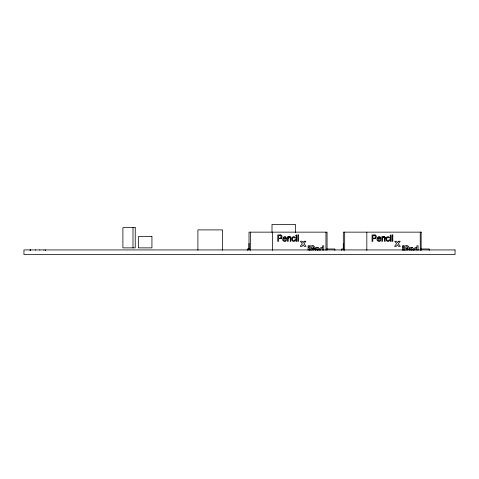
<?xml version="1.0" encoding="UTF-8"?>
<svg xmlns="http://www.w3.org/2000/svg" width="479" height="479" viewBox="0 0 479 479"><rect width="100%" height="100%" fill="white"/><g stroke="black" fill="none" stroke-linecap="round" stroke-linejoin="round"><path stroke-width="0.72" d="M249.032 243.374L249.032 250.11L249.014 232.147L327.061 232.147L327.073 250.11M343.335 243.374L343.335 250.11L343.317 232.147L421.364 232.147M286.622 239.129C286.143 239.153 282.203 238.644 283.891 240.446C284.227 240.793 284.777 240.889 285.221 240.703C286.418 239.039 287.029 240.967 285.179 241.422C279.203 241.422 285.514 232.255 286.622 239.027M380.925 239.129C380.446 239.153 376.506 238.644 378.194 240.446C378.53 240.793 379.081 240.889 379.524 240.703C380.721 239.039 381.332 240.967 379.482 241.422C373.506 241.422 379.817 232.255 380.925 239.027M322.553 250.295C323.151 248.158 320.008 248.068 320.601 250.266M416.856 250.295C417.454 248.158 414.311 248.068 414.904 250.266M288.418 237.788L288.28 238.105A3.006 3.006 0 0 0 288.208 238.853L288.202 241.38L287.502 241.38L287.502 236.704L288.13 236.704L288.13 237.368L289.238 236.638L290.567 237.117L290.867 241.38L290.166 241.38C290.352 240.207 290.729 236.207 288.526 237.65M382.721 237.788L382.583 238.105A3.006 3.006 0 0 0 382.511 238.853L382.505 241.38L381.805 241.38L381.805 236.704L382.434 236.704L382.434 237.368L383.541 236.638L384.871 237.117L385.17 241.38L384.469 241.38C384.655 240.207 385.032 236.207 382.829 237.65M315.218 250.272L316.619 249.643M409.521 250.272L410.922 249.643M281.167 238.512L281.257 238.464A1.233 1.233 0 0 0 281.61 238.171A1.281 1.281 0 0 1 281.167 238.512L278.527 238.734L278.527 241.38L277.754 241.38L277.754 234.955L279.886 234.955A5.059 5.059 0 0 1 280.748 235.003M375.47 238.512L375.56 238.464A1.233 1.233 0 0 0 375.913 238.171A1.281 1.281 0 0 1 375.47 238.512L372.83 238.734L372.83 241.38L372.057 241.38L372.057 234.955L374.189 234.955A5.059 5.059 0 0 1 375.051 235.003M317.32 250.283L317.367 250.272A3.862 3.862 0 0 0 317.649 250.182L317.649 250.278M411.623 250.283L411.671 250.272A3.862 3.862 0 0 0 411.952 250.182L411.952 250.278M279.958 235.692L278.527 235.692L278.527 237.991C280.838 239.584 282.466 235.524 280.017 235.692A3.239 3.239 0 0 1 280.688 235.74L280.682 235.764M374.261 235.692L372.83 235.692L372.83 237.991C375.141 239.584 376.769 235.524 374.321 235.692A3.239 3.239 0 0 1 374.991 235.74L374.985 235.764M283.466 238.578L285.921 238.578A1.653 1.653 0 0 0 285.664 237.716M377.769 238.578L380.224 238.578A1.653 1.653 0 0 0 379.967 237.716M249.553 248.984L247.308 248.984L247.308 250.391M326.642 248.984L334.875 248.984L334.875 250.391M343.856 248.984L341.611 248.984L341.611 250.391M420.945 248.984L429.178 248.984L429.178 250.391M406.779 245.817L404.504 245.811L404.504 250.415M312.476 245.817L310.2 245.811L310.2 250.415M409.371 248.972C410.006 249.631 411.724 247.493 411.952 249.218M315.068 248.972C315.703 249.631 317.421 247.493 317.649 249.218M413.706 250.206L414.167 248.248L415.664 247.517A1.694 1.694 0 0 1 416.85 248.2L416.862 245.811L418.053 245.811L418.053 250.415M319.403 250.206L319.864 248.248L321.361 247.517A1.694 1.694 0 0 1 322.547 248.2L322.559 245.811L323.75 245.811L323.75 250.415M421.149 232.147L421.149 250.391M420.263 232.147L420.263 250.391M413.143 250.242L413.143 249.397A3.964 3.964 0 0 0 413.048 248.326A1.198 1.198 0 0 0 412.491 247.757M405.773 249.972L405.773 250.289M403.581 250.421L403.581 247.643L402.384 247.643L402.384 250.421M366.824 232.147L366.824 250.391M344.67 232.147L344.67 250.391M325.959 232.147L325.959 250.391M318.84 250.242L318.84 249.397A3.964 3.964 0 0 0 318.745 248.326A1.198 1.198 0 0 0 318.188 247.757M311.47 249.972L311.47 250.289M309.278 250.421L309.278 247.643L308.081 247.643L308.081 250.421M295.471 232.465L295.471 224.4L272.006 224.4L272.006 232.465M272.521 232.147L272.521 250.391M250.367 232.147L250.367 250.391M222.609 250.242L222.609 229.902L197.911 229.902L197.911 250.242M132.994 227.657L133 247.865M43.984 249.93L43.984 250.236M39.847 249.93L39.847 250.236M35.578 249.93L35.578 250.236M30.65 249.93L30.65 250.236M30.512 249.93L30.512 250.236M30.47 249.93L30.47 250.236M30.243 249.93L30.243 250.236M30.021 249.93L30.021 250.236M280.383 238.71A4.233 4.233 0 0 1 279.964 238.734M280.784 234.896A1.892 1.892 0 0 1 281.484 238.039M283.496 238.572A1.281 1.281 0 0 1 285.759 237.692M288.262 238.841A1.994 1.994 0 0 1 288.46 237.614M290.825 237.716A3.539 3.539 0 0 1 290.855 238.213M288.142 237.374A1.479 1.479 0 0 1 290.891 237.698M313.565 249.888A7.227 7.227 0 0 1 312.278 249.954M313.595 246.026A1.988 1.988 0 0 1 313.529 249.769M312.476 245.835A7.628 7.628 0 0 1 313.643 245.883M313.176 248.763A3.569 3.569 0 0 1 312.152 248.817M314.907 248.924A2.09 2.09 0 0 1 316.99 247.398M317.655 249.361A6.425 6.425 0 0 1 316.619 249.625M316.984 247.553A2.874 2.874 0 0 1 318.212 247.703M374.686 238.71A4.233 4.233 0 0 1 374.267 238.734M375.087 234.896A1.892 1.892 0 0 1 375.787 238.039M377.799 238.572A1.281 1.281 0 0 1 380.063 237.692M382.565 238.841A1.994 1.994 0 0 1 382.763 237.614M385.128 237.716A3.539 3.539 0 0 1 385.158 238.213M382.446 237.374A1.479 1.479 0 0 1 385.194 237.698M407.869 249.888A7.227 7.227 0 0 1 406.581 249.954M407.898 246.026A1.988 1.988 0 0 1 407.833 249.769M406.779 245.835A7.628 7.628 0 0 1 407.946 245.883M407.479 248.763A3.569 3.569 0 0 1 406.455 248.817M409.21 248.924A2.09 2.09 0 0 1 411.293 247.398M411.958 249.361A6.425 6.425 0 0 1 410.922 249.625M411.287 247.553A2.874 2.874 0 0 1 412.515 247.703M291.741 238.967C291.088 241.506 295.226 242.482 295.423 239.781C294.501 239.272 294.417 241.452 293.16 240.692C292.268 240.159 292.352 238.889 292.603 238.021C293.34 235.836 295.794 239.566 295.004 237.285C293.831 235.716 291.4 237.183 291.741 238.967M386.044 238.967C385.391 241.506 389.529 242.482 389.726 239.781C388.804 239.272 388.72 241.452 387.463 240.692C386.571 240.159 386.655 238.889 386.906 238.021C387.643 235.836 390.098 239.566 389.307 237.285C388.134 235.716 385.703 237.183 386.044 238.967M295.836 235.357C296.836 237.41 297.142 233.512 295.836 235.357M313.667 247.888L313.104 248.757A4.227 4.227 0 0 1 312.152 248.829L311.47 248.846L311.47 246.936L313.146 247.038L313.667 247.888M390.14 235.357C391.139 237.41 391.445 233.512 390.14 235.357M407.97 247.888L407.407 248.757A4.227 4.227 0 0 1 406.455 248.829L405.773 248.846L405.773 246.936L407.449 247.038L407.97 247.888M304.117 241.254L303.153 242.661L302.129 241.254L300.399 241.254L302.267 243.673L300.207 246.362L302.015 246.362L303.153 244.781L304.297 246.362L306.027 246.362L304.015 243.733L305.931 241.254L304.117 241.254M398.42 241.254L397.456 242.661L396.432 241.254L394.702 241.254L396.57 243.673L394.51 246.362L396.319 246.362L397.456 244.781L398.6 246.362L400.33 246.362L398.318 243.733L400.234 241.254L398.42 241.254M135.246 227.657L122.905 227.657L122.899 247.865L135.246 247.865L135.24 227.657M298.507 234.955L297.806 234.955L297.806 241.38L298.507 241.38L298.507 234.955M392.81 234.955L392.109 234.955L392.109 241.38L392.81 241.38L392.81 234.955M151.933 236.638L138.359 236.638L138.353 247.865L151.933 247.865L151.939 236.638M296.723 236.704L296.022 236.704L296.022 241.38L296.723 241.38L296.723 236.704M391.026 236.704L390.325 236.704L390.325 241.38L391.026 241.38L391.026 236.704M309.278 245.811L308.081 245.811L308.081 246.936L309.278 246.936L309.278 245.811M403.581 245.811L402.384 245.811L402.384 246.936L403.581 246.936L403.581 245.811M455.05 249.93L23.95 249.93L23.95 254.6L455.05 254.6L455.05 249.93M45.619 250.236L45.619 249.93L45.565 250.236"/></g></svg>
